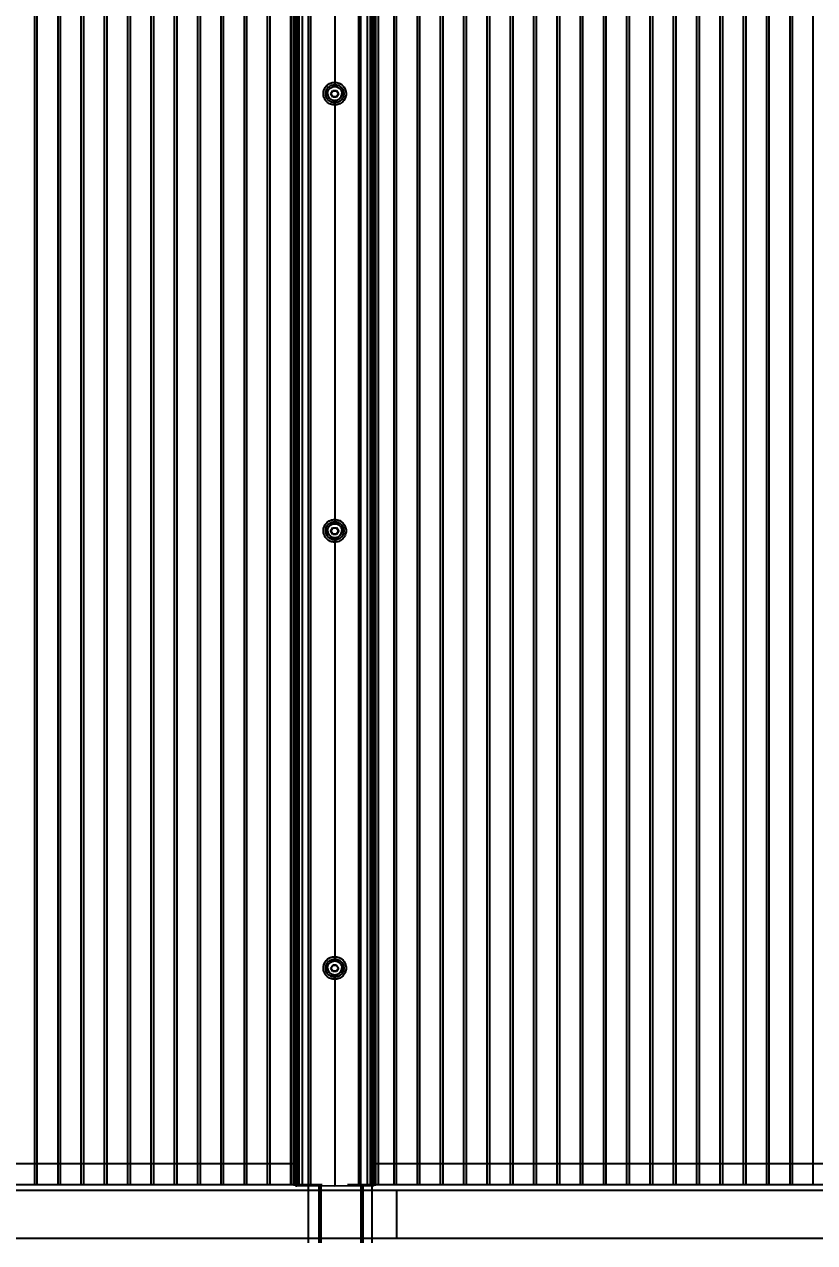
# Model space of a CAD drawing. Header units: millimetres. Extents: x 4625 to 14334, y 16216 to 31562.
# Drawn here: x 8265 to 8876, y 28708 to 29650 of the extents above; entities that cross this region are included whole.
import ezdxf

# ---------------------------------------------------------------- set-up
doc = ezdxf.new("R2010")
doc.units = ezdxf.units.MM
doc.header["$LTSCALE"] = 3
doc.layers.add('Default', color=7, linetype='Continuous')
doc.styles.get("Standard").update_dxf_attribs({"font": 'arial.ttf'})
doc.dimstyles.new('MATEUSZ', dxfattribs={"dimtxt": 35, "dimasz": 16, "dimexe": 0.18, "dimexo": 0.0625, "dimgap": 0.09, "dimtad": 0, "dimdec": 0, "dimdsep": 46, "dimtxsty": 'Standard', "dimblk": 'DOT', "dimcen": 0.09, "dimse1": 1, "dimse2": 1, "dimadec": 0, "dimazin": 0, "dimtfac": 1, "dimtdec": 0, "dimtofl": 0, "dimtmove": 0, "dimatfit": 3, "dimfxl": 1, "dimtolj": 1, "dimtzin": 0, "dimlwd": 9, "dimlwe": 9, "dimarcsym": 0})

# ---------------------------------------------------------------- blocks, each defined once
blk = doc.blocks.new('_Dot')
at = {"color": 0, "linetype": 'ByBlock', "lineweight": -2}
blk.add_line((-0.5, 0), (-1, 0), dxfattribs=at)
at = {"color": 0, "linetype": 'ByBlock', "const_width": 0.5}
blk.add_lwpolyline([(-0.25, 0, 1), (0.25, 0, 1)], format="xyb", close=True, dxfattribs=at)
blk = doc.blocks.new('*D31')
at = {"color": 0, "lineweight": 9, "transparency": 16777216}
for p, q in [((5803.89, 26303.39), (9576.19, 26303.39)), ((13713.73, 26303.39), (9941.43, 26303.39))]:
    blk.add_line(p, q, dxfattribs=at)
at = {"layer": 'Defpoints', "color": 0, "transparency": 16777216}
for p in [(5787.89, 28729.99), (13729.73, 28729.99), (13729.73, 26303.39)]:
    blk.add_point(p, dxfattribs=at)
at = {"color": 0, "lineweight": 9, "transparency": 16777216, "xscale": 16, "yscale": 16, "zscale": 16, "rotation": 180}
blk.add_blockref('_Dot', (5787.89, 26303.39), dxfattribs=at)
at = {"color": 0, "lineweight": 9, "transparency": 16777216, "xscale": 16, "yscale": 16, "zscale": 16}
blk.add_blockref('_Dot', (13729.73, 26303.39), dxfattribs=at)
at = {"color": 0, "transparency": 16777216, "insert": (9758.81, 26303.39), "char_height": 123, "attachment_point": 5}
blk.add_mtext('\\A1;7942', dxfattribs=at)

msp = doc.modelspace()

# ---------------------------------------------------------------- linework, layer by layer
at = {"layer": 'Default'}
for p, q in [((8273.31, 28753.18), (8273.31, 30572.74)), ((8275.31, 28753.18), (8275.31, 30572.74)), ((8291.31, 28753.18), (8291.31, 30572.74)), ((8293.31, 28753.18), (8293.31, 30572.74)), ((8309.31, 28753.18), (8309.31, 30572.74)), ((8311.31, 28753.18), (8311.31, 30572.74)), ((8327.31, 28753.18), (8327.31, 30572.74)), ((8329.31, 28753.18), (8329.31, 30572.74)), ((8345.31, 28753.18), (8345.31, 30572.74)), ((8347.31, 28753.18), (8347.31, 30572.74)), ((8363.31, 28753.18), (8363.31, 30572.74)), ((8365.31, 28753.18), (8365.31, 30572.74)), ((8381.31, 28753.18), (8381.31, 30572.74)), ((8383.31, 28753.18), (8383.31, 30572.74)), ((8399.31, 28753.18), (8399.31, 30572.74)), ((8401.31, 28753.18), (8401.31, 30572.74)), ((8417.31, 28753.18), (8417.31, 30572.74)), ((8419.31, 28753.18), (8419.31, 30572.74)), ((8435.31, 28753.18), (8435.31, 30572.74)), ((8437.31, 28753.18), (8437.31, 30572.74)), ((8453.31, 28753.18), (8453.31, 30572.74)), ((8455.31, 28753.18), (8455.31, 30572.74)), ((8471.31, 28753.18), (8471.31, 30572.74)), ((8471.64, 28753.04), (8471.64, 30572.6)), ((8473.64, 28752.59), (8473.64, 30572.14)), ((8475.14, 28752.16), (8475.14, 30571.71)), ((8475.26, 28752.45), (8475.26, 30572)), ((8475.95, 28752.09), (8475.95, 30571.64)), ((8476.89, 28752.45), (8476.89, 30572)), ((8476.89, 28752.25), (8476.89, 30571.8)), ((8477.64, 28752.45), (8477.64, 30572)), ((8480.14, 28752.34), (8480.14, 30571.9)), ((8484.89, 28752.17), (8484.89, 30571.72)), ((8486.64, 28752.17), (8486.64, 30571.73)), ((8523.64, 28752.17), (8523.64, 30571.73)), ((8525.39, 28752.17), (8525.39, 30571.72)), ((8530.14, 30571.9), (8530.14, 28752.34)), ((8532.64, 30572), (8532.64, 28752.45)), ((8532.89, 28752.48), (8532.89, 30572.04)), ((8533.39, 28752.45), (8533.39, 30572)), ((8533.39, 28752.25), (8533.39, 30571.8)), ((8534.33, 28752.09), (8534.33, 30571.64)), ((8535.03, 30572), (8535.03, 28752.45)), ((8535.14, 28752.16), (8535.14, 30571.71)), ((8536.64, 30572.14), (8536.64, 28752.59)), ((8538.64, 30572.6), (8538.64, 28753.04)), ((8550.97, 28753.18), (8550.97, 30572.74)), ((8552.97, 28753.18), (8552.97, 30572.74)), ((8568.97, 28753.18), (8568.97, 30572.74)), ((8570.97, 28753.18), (8570.97, 30572.74)), ((8586.97, 28753.18), (8586.97, 30572.74)), ((8588.97, 28753.18), (8588.97, 30572.74)), ((8604.97, 28753.18), (8604.97, 30572.74)), ((8606.97, 28753.18), (8606.97, 30572.74)), ((8622.97, 28753.18), (8622.97, 30572.74)), ((8624.97, 28753.18), (8624.97, 30572.74)), ((8640.97, 28753.18), (8640.97, 30572.74)), ((8642.97, 28753.18), (8642.97, 30572.74)), ((8658.97, 28753.18), (8658.97, 30572.74)), ((8660.97, 28753.18), (8660.97, 30572.74)), ((8676.97, 28753.18), (8676.97, 30572.74)), ((8678.97, 28753.18), (8678.97, 30572.74)), ((8694.97, 28753.18), (8694.97, 30572.74)), ((8696.97, 28753.18), (8696.97, 30572.74)), ((8712.97, 28753.18), (8712.97, 30572.74)), ((8714.97, 28753.18), (8714.97, 30572.74)), ((8730.97, 28753.18), (8730.97, 30572.74)), ((8732.97, 28753.18), (8732.97, 30572.74)), ((8748.97, 28753.18), (8748.97, 30572.74)), ((8750.97, 28753.18), (8750.97, 30572.74)), ((8766.97, 28753.18), (8766.97, 30572.74)), ((8768.97, 28753.18), (8768.97, 30572.74)), ((8784.97, 28753.18), (8784.97, 30572.74)), ((8786.97, 28753.18), (8786.97, 30572.74)), ((8802.97, 28753.18), (8802.97, 30572.74)), ((8804.97, 28753.18), (8804.97, 30572.74)), ((8820.97, 28753.18), (8820.97, 30572.74)), ((8822.97, 28753.18), (8822.97, 30572.74)), ((8838.97, 28753.18), (8838.97, 30572.74)), ((8840.97, 28753.18), (8840.97, 30572.74)), ((8856.97, 28753.18), (8856.97, 30572.74)), ((8858.97, 28753.18), (8858.97, 30572.74)), ((8874.97, 28753.18), (8874.97, 30572.74)), ((8505.14, 29730.5), (8505.14, 29601.81)), ((8502.25, 29596.24), (8503.7, 29598.74)), ((8503.7, 29598.74), (8506.58, 29598.74)), ((8506.58, 29598.74), (8508.03, 29596.24)), ((8496.39, 29596.24), (8496.39, 29596.33)), ((8503.7, 29593.75), (8502.25, 29596.24)), ((8506.58, 29593.75), (8503.7, 29593.75)), ((8505.14, 29590.84), (8505.14, 29263.89)), ((8508.03, 29596.24), (8506.58, 29593.75)), ((8513.89, 29596.33), (8513.89, 29596.24)), ((8502.25, 29258.32), (8503.7, 29260.81)), ((8503.7, 29255.82), (8502.25, 29258.32)), ((8506.58, 29260.81), (8508.03, 29258.32)), ((8508.03, 29258.32), (8506.58, 29255.82)), ((8506.58, 29255.82), (8503.7, 29255.82)), ((8505.14, 29252.92), (8505.14, 28925.96)), ((8503.7, 28917.9), (8502.25, 28920.39)), ((8503.7, 28922.89), (8506.58, 28922.89)), ((8508.03, 28920.39), (8506.58, 28917.9)), ((8506.58, 28917.9), (8503.7, 28917.9)), ((8505.14, 28914.99), (8505.14, 28751.89)), ((7698.67, 28769.34), (8475.95, 28769.34)), ((8534.33, 28769.34), (9311.61, 28769.34)), ((7679.31, 28753.04), (8495.31, 28753.04)), ((7698.67, 28753.2), (8477.11, 28753.2)), ((8473.64, 28752.59), (8471.64, 28753.04)), ((8475.26, 28752.45), (8473.64, 28752.59)), ((8475.14, 28752.52), (8475.14, 28752.16)), ((8476.89, 28752.25), (8476.89, 28752.45)), ((8480.14, 28752.34), (8477.64, 28752.45)), ((8482.64, 28752.45), (8480.14, 28752.34)), ((8484.74, 28708), (8484.74, 28751.99)), ((8484.89, 28752.45), (8484.89, 28752.17)), ((8486.64, 28752.17), (8486.64, 28752.52)), ((8493.2, 28708.06), (8493.2, 28751.92)), ((8494.47, 28751.92), (8494.47, 28708.07)), ((8514.97, 28753.04), (9330.97, 28753.04)), ((8523.64, 28752.17), (8523.64, 28752.52)), ((8525.39, 28752.45), (8525.39, 28752.17)), ((8525.55, 28708), (8525.55, 28751.99)), ((8527.05, 28707.99), (8527.05, 28752)), ((8530.14, 28752.34), (8527.64, 28752.45)), ((8532.64, 28752.45), (8530.14, 28752.34)), ((8533.39, 28752.25), (8533.39, 28752.45)), ((8533.7, 28752.08), (8533.7, 28707.91)), ((8534.33, 28753.2), (9312.86, 28753.2)), ((8536.64, 28752.59), (8535.03, 28752.45)), ((8535.14, 28752.52), (8535.14, 28752.16)), ((8538.64, 28753.04), (8536.64, 28752.59)), ((13557.31, 28748.39), (7557.31, 28748.39)), ((8552.81, 28748.39), (8552.81, 28711.59)), ((8552.81, 28748.39), (8552.81, 28711.59)), ((5960.31, 28711.59), (11960.31, 28711.59))]:
    msp.add_line(p, q, dxfattribs=at)
for points in [[(8497.04, 29593.04, 0), (8496.69, 29594.06, 0), (8496.48, 29595.07, 0), (8496.39, 29596.07, 0), (8496.42, 29597.05, 0), (8496.57, 29598.06, 0), (8496.84, 29599.09, 0), (8497.25, 29600.1, 0), (8497.79, 29601.07, 0), (8498.47, 29601.97, 0), (8499.26, 29602.79, 0), (8500.14, 29603.49, 0), (8501.1, 29604.07, 0), (8502.11, 29604.51, 0), (8503.13, 29604.82, 0), (8504.15, 29605, 0), (8505.14, 29605.06, 0)], [(8499.64, 29596.33, 0), (8499.67, 29596.86, 0), (8499.74, 29597.39, 0), (8499.88, 29597.92, 0), (8500.06, 29598.43, 0), (8500.3, 29598.93, 0), (8500.58, 29599.39, 0), (8500.9, 29599.82, 0), (8501.25, 29600.21, 0), (8501.64, 29600.56, 0), (8502.07, 29600.88, 0), (8502.54, 29601.16, 0), (8503.04, 29601.4, 0), (8503.55, 29601.58, 0), (8504.08, 29601.71, 0), (8504.62, 29601.79, 0), (8505.14, 29601.81, 0)], [(8499.64, 29596.47, 0), (8499.67, 29595.95, 0), (8499.74, 29595.42, 0), (8499.88, 29594.89, 0), (8500.06, 29594.37, 0), (8500.3, 29593.88, 0), (8500.58, 29593.41, 0), (8500.9, 29592.98, 0), (8501.25, 29592.59, 0), (8501.64, 29592.24, 0), (8502.07, 29591.92, 0), (8502.54, 29591.63, 0), (8503.04, 29591.4, 0), (8503.55, 29591.22, 0), (8504.08, 29591.08, 0), (8504.62, 29591.01, 0), (8505.14, 29590.98, 0), (8505.67, 29591.01, 0), (8506.2, 29591.08, 0), (8506.73, 29591.22, 0), (8507.25, 29591.4, 0), (8507.74, 29591.63, 0), (8508.21, 29591.92, 0), (8508.64, 29592.24, 0), (8509.03, 29592.59, 0), (8509.38, 29592.98, 0), (8509.7, 29593.41, 0), (8509.99, 29593.88, 0), (8510.22, 29594.37, 0), (8510.41, 29594.89, 0), (8510.54, 29595.42, 0), (8510.61, 29595.95, 0), (8510.64, 29596.47, 0)], [(8502.25, 29596.07, 0), (8503.7, 29598.56, 0)], [(8503.7, 29598.56, 0), (8506.58, 29598.56, 0)], [(8505.14, 29605.06, 0), (8506.26, 29604.98, 0), (8507.41, 29604.76, 0), (8508.56, 29604.36, 0), (8509.67, 29603.8, 0), (8510.71, 29603.06, 0), (8511.63, 29602.18, 0), (8512.42, 29601.18, 0), (8513.04, 29600.09, 0), (8513.49, 29598.95, 0), (8513.77, 29597.8, 0), (8513.88, 29596.67, 0), (8513.86, 29595.56, 0), (8513.68, 29594.42, 0), (8513.34, 29593.27, 0), (8512.82, 29592.15, 0), (8512.14, 29591.08, 0)], [(8505.14, 29601.81, 0), (8505.67, 29601.79, 0), (8506.2, 29601.71, 0), (8506.73, 29601.58, 0), (8507.25, 29601.4, 0), (8507.74, 29601.16, 0), (8508.21, 29600.88, 0), (8508.64, 29600.56, 0), (8509.03, 29600.21, 0), (8509.38, 29599.82, 0), (8509.7, 29599.39, 0), (8509.99, 29598.93, 0), (8510.22, 29598.43, 0), (8510.41, 29597.92, 0), (8510.54, 29597.39, 0), (8510.61, 29596.86, 0), (8510.64, 29596.33, 0)], [(8506.58, 29598.56, 0), (8508.03, 29596.07, 0)], [(8505.14, 29590.84, 0), (8504.62, 29590.87, 0), (8504.08, 29590.94, 0), (8503.55, 29591.08, 0), (8503.04, 29591.26, 0), (8502.54, 29591.5, 0), (8502.07, 29591.78, 0), (8501.64, 29592.1, 0), (8501.25, 29592.45, 0), (8500.9, 29592.84, 0), (8500.58, 29593.27, 0), (8500.3, 29593.74, 0), (8500.06, 29594.23, 0), (8499.88, 29594.75, 0), (8499.74, 29595.28, 0), (8499.67, 29595.81, 0), (8499.64, 29596.33, 0)], [(8503.7, 29593.57, 0), (8502.25, 29596.07, 0)], [(8506.58, 29593.57, 0), (8503.7, 29593.57, 0)], [(8510.64, 29596.33, 0), (8510.61, 29595.81, 0), (8510.54, 29595.28, 0), (8510.41, 29594.75, 0), (8510.22, 29594.23, 0), (8509.99, 29593.74, 0), (8509.7, 29593.27, 0), (8509.38, 29592.84, 0), (8509.03, 29592.45, 0), (8508.64, 29592.1, 0), (8508.21, 29591.78, 0), (8507.74, 29591.5, 0), (8507.25, 29591.26, 0), (8506.73, 29591.08, 0), (8506.2, 29590.94, 0), (8505.67, 29590.87, 0), (8505.14, 29590.84, 0)], [(8508.03, 29596.07, 0), (8506.58, 29593.57, 0)], [(8496.42, 29257.66, 0), (8496.39, 29258.49, 0), (8496.44, 29259.33, 0), (8496.57, 29260.18, 0), (8496.8, 29261.04, 0), (8497.12, 29261.9, 0), (8497.54, 29262.73, 0), (8498.06, 29263.53, 0), (8498.66, 29264.27, 0), (8499.34, 29264.94, 0), (8500.09, 29265.53, 0), (8500.89, 29266.03, 0), (8501.73, 29266.44, 0), (8502.59, 29266.75, 0), (8503.45, 29266.97, 0), (8504.31, 29267.09, 0), (8505.14, 29267.13, 0)], [(8505.14, 29267.13, 0), (8506.08, 29267.08, 0), (8507.04, 29266.92, 0), (8508.01, 29266.65, 0), (8508.96, 29266.25, 0), (8509.88, 29265.74, 0), (8510.74, 29265.11, 0), (8511.52, 29264.37, 0), (8512.21, 29263.55, 0), (8512.78, 29262.66, 0), (8513.24, 29261.72, 0), (8513.57, 29260.75, 0), (8513.78, 29259.79, 0), (8513.88, 29258.84, 0), (8513.88, 29257.92, 0), (8513.77, 29256.97, 0), (8513.55, 29256, 0)], [(8499.64, 29258.41, 0), (8499.67, 29258.93, 0), (8499.74, 29259.46, 0), (8499.88, 29259.99, 0), (8500.06, 29260.51, 0), (8500.3, 29261, 0), (8500.58, 29261.47, 0), (8500.9, 29261.9, 0), (8501.25, 29262.29, 0), (8501.64, 29262.64, 0), (8502.07, 29262.96, 0), (8502.54, 29263.24, 0), (8503.04, 29263.47, 0), (8503.55, 29263.66, 0), (8504.08, 29263.79, 0), (8504.62, 29263.86, 0), (8505.14, 29263.89, 0)], [(8499.64, 29258.55, 0), (8499.67, 29258.03, 0), (8499.74, 29257.49, 0), (8499.88, 29256.97, 0), (8500.06, 29256.45, 0), (8500.3, 29255.95, 0), (8500.58, 29255.49, 0), (8500.9, 29255.06, 0), (8501.25, 29254.67, 0), (8501.64, 29254.31, 0), (8502.07, 29253.99, 0), (8502.54, 29253.71, 0), (8503.04, 29253.47, 0), (8503.55, 29253.29, 0), (8504.08, 29253.16, 0), (8504.62, 29253.08, 0), (8505.14, 29253.06, 0), (8505.67, 29253.08, 0), (8506.2, 29253.16, 0), (8506.73, 29253.29, 0), (8507.25, 29253.47, 0), (8507.74, 29253.71, 0), (8508.21, 29253.99, 0), (8508.64, 29254.31, 0), (8509.03, 29254.67, 0), (8509.38, 29255.06, 0), (8509.7, 29255.49, 0), (8509.99, 29255.95, 0), (8510.22, 29256.45, 0), (8510.41, 29256.97, 0), (8510.54, 29257.49, 0), (8510.61, 29258.03, 0), (8510.64, 29258.55, 0)], [(8505.14, 29252.92, 0), (8504.62, 29252.94, 0), (8504.08, 29253.02, 0), (8503.55, 29253.15, 0), (8503.04, 29253.33, 0), (8502.54, 29253.57, 0), (8502.07, 29253.85, 0), (8501.64, 29254.17, 0), (8501.25, 29254.53, 0), (8500.9, 29254.92, 0), (8500.58, 29255.35, 0), (8500.3, 29255.81, 0), (8500.06, 29256.31, 0), (8499.88, 29256.83, 0), (8499.74, 29257.35, 0), (8499.67, 29257.89, 0), (8499.64, 29258.41, 0)], [(8502.25, 29258.14, 0), (8503.7, 29260.63, 0)], [(8503.7, 29255.65, 0), (8502.25, 29258.14, 0)], [(8503.7, 29260.63, 0), (8506.58, 29260.63, 0)], [(8505.14, 29263.89, 0), (8505.67, 29263.86, 0), (8506.2, 29263.79, 0), (8506.73, 29263.66, 0), (8507.25, 29263.47, 0), (8507.74, 29263.24, 0), (8508.21, 29262.96, 0), (8508.64, 29262.64, 0), (8509.03, 29262.29, 0), (8509.38, 29261.9, 0), (8509.7, 29261.47, 0), (8509.99, 29261, 0), (8510.22, 29260.51, 0), (8510.41, 29259.99, 0), (8510.54, 29259.46, 0), (8510.61, 29258.93, 0), (8510.64, 29258.41, 0)], [(8510.64, 29258.41, 0), (8510.61, 29257.89, 0), (8510.54, 29257.35, 0), (8510.41, 29256.83, 0), (8510.22, 29256.31, 0), (8509.99, 29255.81, 0), (8509.7, 29255.35, 0), (8509.38, 29254.92, 0), (8509.03, 29254.53, 0), (8508.64, 29254.17, 0), (8508.21, 29253.85, 0), (8507.74, 29253.57, 0), (8507.25, 29253.33, 0), (8506.73, 29253.15, 0), (8506.2, 29253.02, 0), (8505.67, 29252.94, 0), (8505.14, 29252.92, 0)], [(8506.58, 29260.63, 0), (8508.03, 29258.14, 0)], [(8508.03, 29258.14, 0), (8506.58, 29255.65, 0)], [(8506.77, 29249.83, 0), (8505.47, 29249.68, 0), (8504.21, 29249.72, 0), (8502.9, 29249.97, 0), (8501.59, 29250.42, 0)], [(8506.58, 29255.65, 0), (8503.7, 29255.65, 0)], [(8496.51, 28919.04, 0), (8496.41, 28919.93, 0), (8496.4, 28920.8, 0), (8496.47, 28921.68, 0), (8496.65, 28922.58, 0), (8496.93, 28923.49, 0), (8497.31, 28924.38, 0), (8497.81, 28925.24, 0), (8498.4, 28926.04, 0), (8499.09, 28926.78, 0), (8499.85, 28927.43, 0), (8500.68, 28927.99, 0), (8501.55, 28928.44, 0), (8502.46, 28928.79, 0), (8503.36, 28929.02, 0), (8504.26, 28929.16, 0), (8505.14, 28929.21, 0)], [(8505.14, 28929.21, 0), (8506.24, 28929.14, 0), (8507.38, 28928.92, 0), (8508.51, 28928.53, 0), (8509.61, 28927.98, 0), (8510.64, 28927.27, 0), (8511.56, 28926.4, 0), (8512.35, 28925.42, 0), (8512.98, 28924.35, 0), (8513.44, 28923.23, 0), (8513.74, 28922.1, 0), (8513.88, 28920.98, 0), (8513.87, 28919.89, 0), (8513.72, 28918.77, 0), (8513.41, 28917.63, 0), (8512.94, 28916.51, 0), (8512.29, 28915.45, 0)], [(8499.64, 28920.48, 0), (8499.67, 28921.01, 0), (8499.74, 28921.54, 0), (8499.88, 28922.07, 0), (8500.06, 28922.58, 0), (8500.3, 28923.08, 0), (8500.58, 28923.54, 0), (8500.9, 28923.97, 0), (8501.25, 28924.36, 0), (8501.64, 28924.71, 0), (8502.07, 28925.03, 0), (8502.54, 28925.31, 0), (8503.04, 28925.55, 0), (8503.55, 28925.73, 0), (8504.08, 28925.86, 0), (8504.62, 28925.94, 0), (8505.14, 28925.96, 0)], [(8499.64, 28920.62, 0), (8499.67, 28920.1, 0), (8499.74, 28919.57, 0), (8499.88, 28919.04, 0), (8500.06, 28918.52, 0), (8500.3, 28918.03, 0), (8500.58, 28917.56, 0), (8500.9, 28917.13, 0), (8501.25, 28916.74, 0), (8501.64, 28916.39, 0), (8502.07, 28916.07, 0), (8502.54, 28915.79, 0), (8503.04, 28915.55, 0), (8503.55, 28915.37, 0), (8504.08, 28915.23, 0), (8504.62, 28915.16, 0), (8505.14, 28915.13, 0), (8505.67, 28915.16, 0), (8506.2, 28915.23, 0), (8506.73, 28915.37, 0), (8507.25, 28915.55, 0), (8507.74, 28915.79, 0), (8508.21, 28916.07, 0), (8508.64, 28916.39, 0), (8509.03, 28916.74, 0), (8509.38, 28917.13, 0), (8509.7, 28917.56, 0), (8509.99, 28918.03, 0), (8510.22, 28918.52, 0), (8510.41, 28919.04, 0), (8510.54, 28919.57, 0), (8510.61, 28920.1, 0), (8510.64, 28920.62, 0)], [(8505.14, 28914.99, 0), (8504.62, 28915.02, 0), (8504.08, 28915.1, 0), (8503.55, 28915.23, 0), (8503.04, 28915.41, 0), (8502.54, 28915.65, 0), (8502.07, 28915.93, 0), (8501.64, 28916.25, 0), (8501.25, 28916.6, 0), (8500.9, 28916.99, 0), (8500.58, 28917.42, 0), (8500.3, 28917.89, 0), (8500.06, 28918.38, 0), (8499.88, 28918.9, 0), (8499.74, 28919.43, 0), (8499.67, 28919.96, 0), (8499.64, 28920.48, 0)], [(8502.25, 28920.22, 0), (8503.7, 28922.71, 0)], [(8503.7, 28917.72, 0), (8502.25, 28920.22, 0)], [(8503.7, 28922.71, 0), (8506.58, 28922.71, 0)], [(8505.14, 28925.96, 0), (8505.67, 28925.94, 0), (8506.2, 28925.86, 0), (8506.73, 28925.73, 0), (8507.25, 28925.55, 0), (8507.74, 28925.31, 0), (8508.21, 28925.03, 0), (8508.64, 28924.71, 0), (8509.03, 28924.36, 0), (8509.38, 28923.97, 0), (8509.7, 28923.54, 0), (8509.99, 28923.08, 0), (8510.22, 28922.58, 0), (8510.41, 28922.07, 0), (8510.54, 28921.54, 0), (8510.61, 28921.01, 0), (8510.64, 28920.48, 0)], [(8510.64, 28920.48, 0), (8510.61, 28919.96, 0), (8510.54, 28919.43, 0), (8510.41, 28918.9, 0), (8510.22, 28918.38, 0), (8509.99, 28917.89, 0), (8509.7, 28917.42, 0), (8509.38, 28916.99, 0), (8509.03, 28916.6, 0), (8508.64, 28916.25, 0), (8508.21, 28915.93, 0), (8507.74, 28915.65, 0), (8507.25, 28915.41, 0), (8506.73, 28915.23, 0), (8506.2, 28915.1, 0), (8505.67, 28915.02, 0), (8505.14, 28914.99, 0)], [(8506.58, 28922.71, 0), (8508.03, 28920.22, 0)], [(8508.03, 28920.22, 0), (8506.58, 28917.72, 0)], [(8506.58, 28917.72, 0), (8503.7, 28917.72, 0)], [(8475.14, 28752.16, 0), (8475.14, 28752.16, 0), (8475.14, 28752.15, 0), (8475.14, 28752.15, 0), (8475.14, 28752.15, 0), (8475.14, 28752.15, 0), (8475.14, 28752.15, 0), (8475.14, 28752.15, 0), (8475.15, 28752.15, 0), (8475.15, 28752.15, 0), (8475.16, 28752.14, 0), (8475.18, 28752.14, 0), (8475.24, 28752.13, 0), (8475.95, 28752.09, 0)], [(8505.14, 28751.89, 0), (8475.95, 28752.09, 0)], [(8534.33, 28752.09, 0), (8505.14, 28751.89, 0)], [(8535.14, 28752.16, 0), (8535.14, 28752.16, 0), (8535.14, 28752.15, 0), (8535.14, 28752.15, 0), (8535.14, 28752.15, 0), (8535.14, 28752.15, 0), (8535.14, 28752.15, 0), (8535.14, 28752.15, 0), (8535.14, 28752.15, 0), (8535.13, 28752.15, 0), (8535.12, 28752.14, 0), (8535.1, 28752.14, 0), (8535.04, 28752.13, 0), (8534.33, 28752.09, 0)]]:
    msp.add_polyline3d(points, dxfattribs=at)
for points in [[(8505.14, 29604.97, 0), (8505.93, 29604.94, 0), (8506.73, 29604.83, 0), (8507.55, 29604.64, 0), (8508.36, 29604.36, 0), (8509.16, 29604, 0), (8509.93, 29603.55, 0), (8510.66, 29603.02, 0), (8511.33, 29602.42, 0), (8511.93, 29601.75, 0), (8512.46, 29601.02, 0), (8512.91, 29600.25, 0), (8513.28, 29599.46, 0), (8513.55, 29598.65, 0), (8513.74, 29597.83, 0), (8513.86, 29597.03, 0), (8513.89, 29596.24, 0), (8513.86, 29595.46, 0), (8513.74, 29594.66, 0), (8513.55, 29593.84, 0), (8513.28, 29593.03, 0), (8512.91, 29592.23, 0), (8512.46, 29591.47, 0), (8511.93, 29590.74, 0), (8511.33, 29590.07, 0), (8510.66, 29589.47, 0), (8509.93, 29588.94, 0), (8509.16, 29588.49, 0), (8508.36, 29588.13, 0), (8507.55, 29587.85, 0), (8506.73, 29587.66, 0), (8505.93, 29587.55, 0), (8505.14, 29587.51, 0), (8504.35, 29587.55, 0), (8503.55, 29587.66, 0), (8502.73, 29587.85, 0), (8501.92, 29588.13, 0), (8501.12, 29588.49, 0), (8500.35, 29588.94, 0), (8499.63, 29589.47, 0), (8498.95, 29590.07, 0), (8498.35, 29590.74, 0), (8497.82, 29591.47, 0), (8497.37, 29592.23, 0), (8497.01, 29593.03, 0), (8496.73, 29593.84, 0), (8496.54, 29594.66, 0), (8496.43, 29595.46, 0), (8496.39, 29596.24, 0), (8496.43, 29597.03, 0), (8496.54, 29597.83, 0), (8496.73, 29598.65, 0), (8497.01, 29599.46, 0), (8497.37, 29600.25, 0), (8497.82, 29601.02, 0), (8498.35, 29601.75, 0), (8498.95, 29602.42, 0), (8499.63, 29603.02, 0), (8500.35, 29603.55, 0), (8501.12, 29604, 0), (8501.92, 29604.36, 0), (8502.73, 29604.64, 0), (8503.55, 29604.83, 0), (8504.35, 29604.94, 0)], [(8505.14, 29603.23, 0), (8505.77, 29603.2, 0), (8506.41, 29603.11, 0), (8507.07, 29602.96, 0), (8507.72, 29602.74, 0), (8508.36, 29602.45, 0), (8508.97, 29602.09, 0), (8509.55, 29601.66, 0), (8510.09, 29601.18, 0), (8510.58, 29600.64, 0), (8511, 29600.06, 0), (8511.36, 29599.45, 0), (8511.65, 29598.81, 0), (8511.87, 29598.17, 0), (8512.02, 29597.51, 0), (8512.11, 29596.87, 0), (8512.14, 29596.24, 0), (8512.11, 29595.62, 0), (8512.02, 29594.97, 0), (8511.87, 29594.32, 0), (8511.65, 29593.67, 0), (8511.36, 29593.04, 0), (8511, 29592.42, 0), (8510.58, 29591.84, 0), (8510.09, 29591.31, 0), (8509.55, 29590.82, 0), (8508.97, 29590.4, 0), (8508.36, 29590.04, 0), (8507.72, 29589.75, 0), (8507.07, 29589.53, 0), (8506.41, 29589.38, 0), (8505.77, 29589.29, 0), (8505.14, 29589.26, 0), (8504.51, 29589.29, 0), (8503.87, 29589.38, 0), (8503.21, 29589.53, 0), (8502.56, 29589.75, 0), (8501.93, 29590.04, 0), (8501.31, 29590.4, 0), (8500.73, 29590.82, 0), (8500.19, 29591.31, 0), (8499.71, 29591.84, 0), (8499.28, 29592.42, 0), (8498.92, 29593.04, 0), (8498.63, 29593.67, 0), (8498.41, 29594.32, 0), (8498.26, 29594.97, 0), (8498.17, 29595.62, 0), (8498.14, 29596.24, 0), (8498.17, 29596.87, 0), (8498.26, 29597.51, 0), (8498.41, 29598.17, 0), (8498.63, 29598.81, 0), (8498.92, 29599.45, 0), (8499.28, 29600.06, 0), (8499.71, 29600.64, 0), (8500.19, 29601.18, 0), (8500.73, 29601.66, 0), (8501.31, 29602.09, 0), (8501.93, 29602.45, 0), (8502.56, 29602.74, 0), (8503.21, 29602.96, 0), (8503.87, 29603.11, 0), (8504.51, 29603.2, 0)], [(8505.14, 29267.05, 0), (8505.93, 29267.01, 0), (8506.73, 29266.9, 0), (8507.55, 29266.71, 0), (8508.36, 29266.43, 0), (8509.16, 29266.07, 0), (8509.93, 29265.62, 0), (8510.66, 29265.1, 0), (8511.33, 29264.49, 0), (8511.93, 29263.82, 0), (8512.46, 29263.1, 0), (8512.91, 29262.33, 0), (8513.28, 29261.53, 0), (8513.55, 29260.72, 0), (8513.74, 29259.91, 0), (8513.86, 29259.1, 0), (8513.89, 29258.32, 0), (8513.86, 29257.53, 0), (8513.74, 29256.73, 0), (8513.55, 29255.92, 0), (8513.28, 29255.11, 0), (8512.91, 29254.31, 0), (8512.46, 29253.54, 0), (8511.93, 29252.82, 0), (8511.33, 29252.15, 0), (8510.66, 29251.54, 0), (8509.93, 29251.01, 0), (8509.16, 29250.57, 0), (8508.36, 29250.2, 0), (8507.55, 29249.93, 0), (8506.73, 29249.74, 0), (8505.93, 29249.63, 0), (8505.14, 29249.59, 0), (8504.35, 29249.63, 0), (8503.55, 29249.74, 0), (8502.73, 29249.93, 0), (8501.92, 29250.2, 0), (8501.12, 29250.57, 0), (8500.35, 29251.01, 0), (8499.63, 29251.54, 0), (8498.95, 29252.15, 0), (8498.35, 29252.82, 0), (8497.82, 29253.54, 0), (8497.37, 29254.31, 0), (8497.01, 29255.11, 0), (8496.73, 29255.92, 0), (8496.54, 29256.73, 0), (8496.43, 29257.53, 0), (8496.39, 29258.32, 0), (8496.43, 29259.1, 0), (8496.54, 29259.91, 0), (8496.73, 29260.72, 0), (8497.01, 29261.53, 0), (8497.37, 29262.33, 0), (8497.82, 29263.1, 0), (8498.35, 29263.82, 0), (8498.95, 29264.49, 0), (8499.63, 29265.1, 0), (8500.35, 29265.62, 0), (8501.12, 29266.07, 0), (8501.92, 29266.43, 0), (8502.73, 29266.71, 0), (8503.55, 29266.9, 0), (8504.35, 29267.01, 0)], [(8505.14, 29265.3, 0), (8505.77, 29265.27, 0), (8506.41, 29265.19, 0), (8507.07, 29265.03, 0), (8507.72, 29264.81, 0), (8508.36, 29264.52, 0), (8508.97, 29264.16, 0), (8509.55, 29263.74, 0), (8510.09, 29263.26, 0), (8510.58, 29262.72, 0), (8511, 29262.14, 0), (8511.36, 29261.53, 0), (8511.65, 29260.89, 0), (8511.87, 29260.24, 0), (8512.02, 29259.59, 0), (8512.11, 29258.95, 0), (8512.14, 29258.32, 0), (8512.11, 29257.69, 0), (8512.02, 29257.05, 0), (8511.87, 29256.4, 0), (8511.65, 29255.75, 0), (8511.36, 29255.11, 0), (8511, 29254.5, 0), (8510.58, 29253.92, 0), (8510.09, 29253.38, 0), (8509.55, 29252.9, 0), (8508.97, 29252.47, 0), (8508.36, 29252.12, 0), (8507.72, 29251.83, 0), (8507.07, 29251.61, 0), (8506.41, 29251.45, 0), (8505.77, 29251.36, 0), (8505.14, 29251.34, 0), (8504.51, 29251.36, 0), (8503.87, 29251.45, 0), (8503.21, 29251.61, 0), (8502.56, 29251.83, 0), (8501.93, 29252.12, 0), (8501.31, 29252.47, 0), (8500.73, 29252.9, 0), (8500.19, 29253.38, 0), (8499.71, 29253.92, 0), (8499.28, 29254.5, 0), (8498.92, 29255.11, 0), (8498.63, 29255.75, 0), (8498.41, 29256.4, 0), (8498.26, 29257.05, 0), (8498.17, 29257.69, 0), (8498.14, 29258.32, 0), (8498.17, 29258.95, 0), (8498.26, 29259.59, 0), (8498.41, 29260.24, 0), (8498.63, 29260.89, 0), (8498.92, 29261.53, 0), (8499.28, 29262.14, 0), (8499.71, 29262.72, 0), (8500.19, 29263.26, 0), (8500.73, 29263.74, 0), (8501.31, 29264.16, 0), (8501.93, 29264.52, 0), (8502.56, 29264.81, 0), (8503.21, 29265.03, 0), (8503.87, 29265.19, 0), (8504.51, 29265.27, 0)], [(8505.14, 28929.12, 0), (8505.93, 28929.09, 0), (8506.73, 28928.98, 0), (8507.55, 28928.79, 0), (8508.36, 28928.51, 0), (8509.16, 28928.15, 0), (8509.93, 28927.7, 0), (8510.66, 28927.17, 0), (8511.33, 28926.57, 0), (8511.93, 28925.9, 0), (8512.46, 28925.17, 0), (8512.91, 28924.4, 0), (8513.28, 28923.61, 0), (8513.55, 28922.8, 0), (8513.74, 28921.98, 0), (8513.86, 28921.18, 0), (8513.89, 28920.39, 0), (8513.86, 28919.61, 0), (8513.74, 28918.81, 0), (8513.55, 28917.99, 0), (8513.28, 28917.18, 0), (8512.91, 28916.38, 0), (8512.46, 28915.62, 0), (8511.93, 28914.89, 0), (8511.33, 28914.22, 0), (8510.66, 28913.62, 0), (8509.93, 28913.09, 0), (8509.16, 28912.64, 0), (8508.36, 28912.28, 0), (8507.55, 28912, 0), (8506.73, 28911.81, 0), (8505.93, 28911.7, 0), (8505.14, 28911.67, 0), (8504.35, 28911.7, 0), (8503.55, 28911.81, 0), (8502.73, 28912, 0), (8501.92, 28912.28, 0), (8501.12, 28912.64, 0), (8500.35, 28913.09, 0), (8499.63, 28913.62, 0), (8498.95, 28914.22, 0), (8498.35, 28914.89, 0), (8497.82, 28915.62, 0), (8497.37, 28916.38, 0), (8497.01, 28917.18, 0), (8496.73, 28917.99, 0), (8496.54, 28918.81, 0), (8496.43, 28919.61, 0), (8496.39, 28920.39, 0), (8496.43, 28921.18, 0), (8496.54, 28921.98, 0), (8496.73, 28922.8, 0), (8497.01, 28923.61, 0), (8497.37, 28924.4, 0), (8497.82, 28925.17, 0), (8498.35, 28925.9, 0), (8498.95, 28926.57, 0), (8499.63, 28927.17, 0), (8500.35, 28927.7, 0), (8501.12, 28928.15, 0), (8501.92, 28928.51, 0), (8502.73, 28928.79, 0), (8503.55, 28928.98, 0), (8504.35, 28929.09, 0)], [(8505.14, 28927.38, 0), (8505.77, 28927.35, 0), (8506.41, 28927.26, 0), (8507.07, 28927.11, 0), (8507.72, 28926.89, 0), (8508.36, 28926.6, 0), (8508.97, 28926.24, 0), (8509.55, 28925.82, 0), (8510.09, 28925.33, 0), (8510.58, 28924.8, 0), (8511, 28924.22, 0), (8511.36, 28923.6, 0), (8511.65, 28922.96, 0), (8511.87, 28922.32, 0), (8512.02, 28921.66, 0), (8512.11, 28921.02, 0), (8512.14, 28920.39, 0), (8512.11, 28919.77, 0), (8512.02, 28919.12, 0), (8511.87, 28918.47, 0), (8511.65, 28917.82, 0), (8511.36, 28917.19, 0), (8511, 28916.57, 0), (8510.58, 28915.99, 0), (8510.09, 28915.46, 0), (8509.55, 28914.97, 0), (8508.97, 28914.55, 0), (8508.36, 28914.19, 0), (8507.72, 28913.9, 0), (8507.07, 28913.68, 0), (8506.41, 28913.53, 0), (8505.77, 28913.44, 0), (8505.14, 28913.41, 0), (8504.51, 28913.44, 0), (8503.87, 28913.53, 0), (8503.21, 28913.68, 0), (8502.56, 28913.9, 0), (8501.93, 28914.19, 0), (8501.31, 28914.55, 0), (8500.73, 28914.97, 0), (8500.19, 28915.46, 0), (8499.71, 28915.99, 0), (8499.28, 28916.57, 0), (8498.92, 28917.19, 0), (8498.63, 28917.82, 0), (8498.41, 28918.47, 0), (8498.26, 28919.12, 0), (8498.17, 28919.77, 0), (8498.14, 28920.39, 0), (8498.17, 28921.02, 0), (8498.26, 28921.66, 0), (8498.41, 28922.32, 0), (8498.63, 28922.96, 0), (8498.92, 28923.6, 0), (8499.28, 28924.22, 0), (8499.71, 28924.8, 0), (8500.19, 28925.33, 0), (8500.73, 28925.82, 0), (8501.31, 28926.24, 0), (8501.93, 28926.6, 0), (8502.56, 28926.89, 0), (8503.21, 28927.11, 0), (8503.87, 28927.26, 0), (8504.51, 28927.35, 0)]]:
    msp.add_polyline3d(points, close=True, dxfattribs=at)

# ---------------------------------------------------------------- dimensions: what is measured, and where the dimension line sits
dim = msp.add_linear_dim(base=(13729.73, 26303.39), p1=(5787.89, 28729.99), p2=(13729.73, 28729.99), dimstyle='MATEUSZ', override={"dimtxt": 123})
dim.commit()
dim.dimension.update_dxf_attribs({"geometry": '*D31', "text_midpoint": (9758.81, 26303.39)})

doc.saveas('drawing.dxf')
